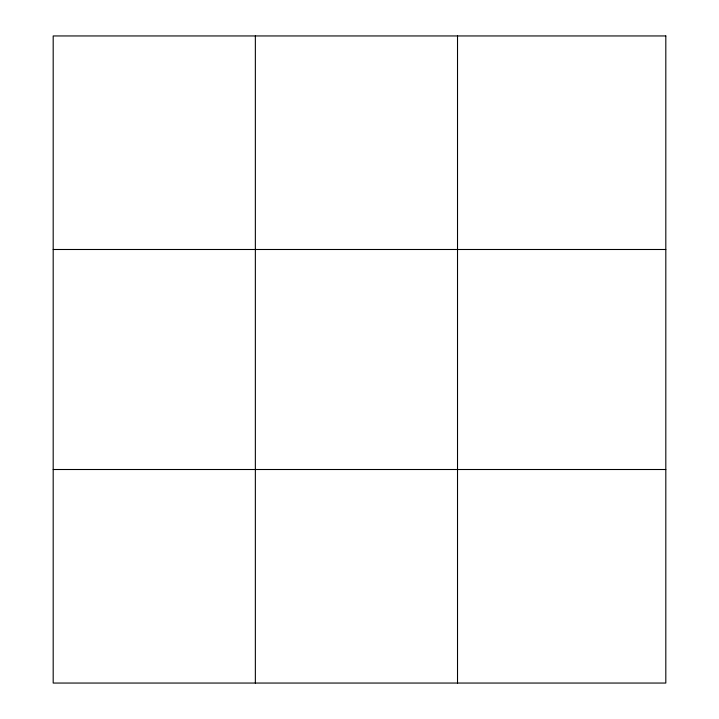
<?xml version="1.0" encoding="UTF-8"?>
<svg xmlns="http://www.w3.org/2000/svg" width="719" height="719" viewBox="0 0 719 719"><rect width="100%" height="100%" fill="white"/><g stroke="black" fill="none" stroke-linecap="round" stroke-linejoin="round"><path stroke-width="1.08" d="M255.353 35.95L255.353 683.05M457.518 35.95L457.518 683.05M53.188 249.493L665.812 249.493M53.188 469.507L665.812 469.507M665.812 35.95L665.812 683.05L53.188 683.05L53.188 35.95L665.812 35.95"/></g></svg>
